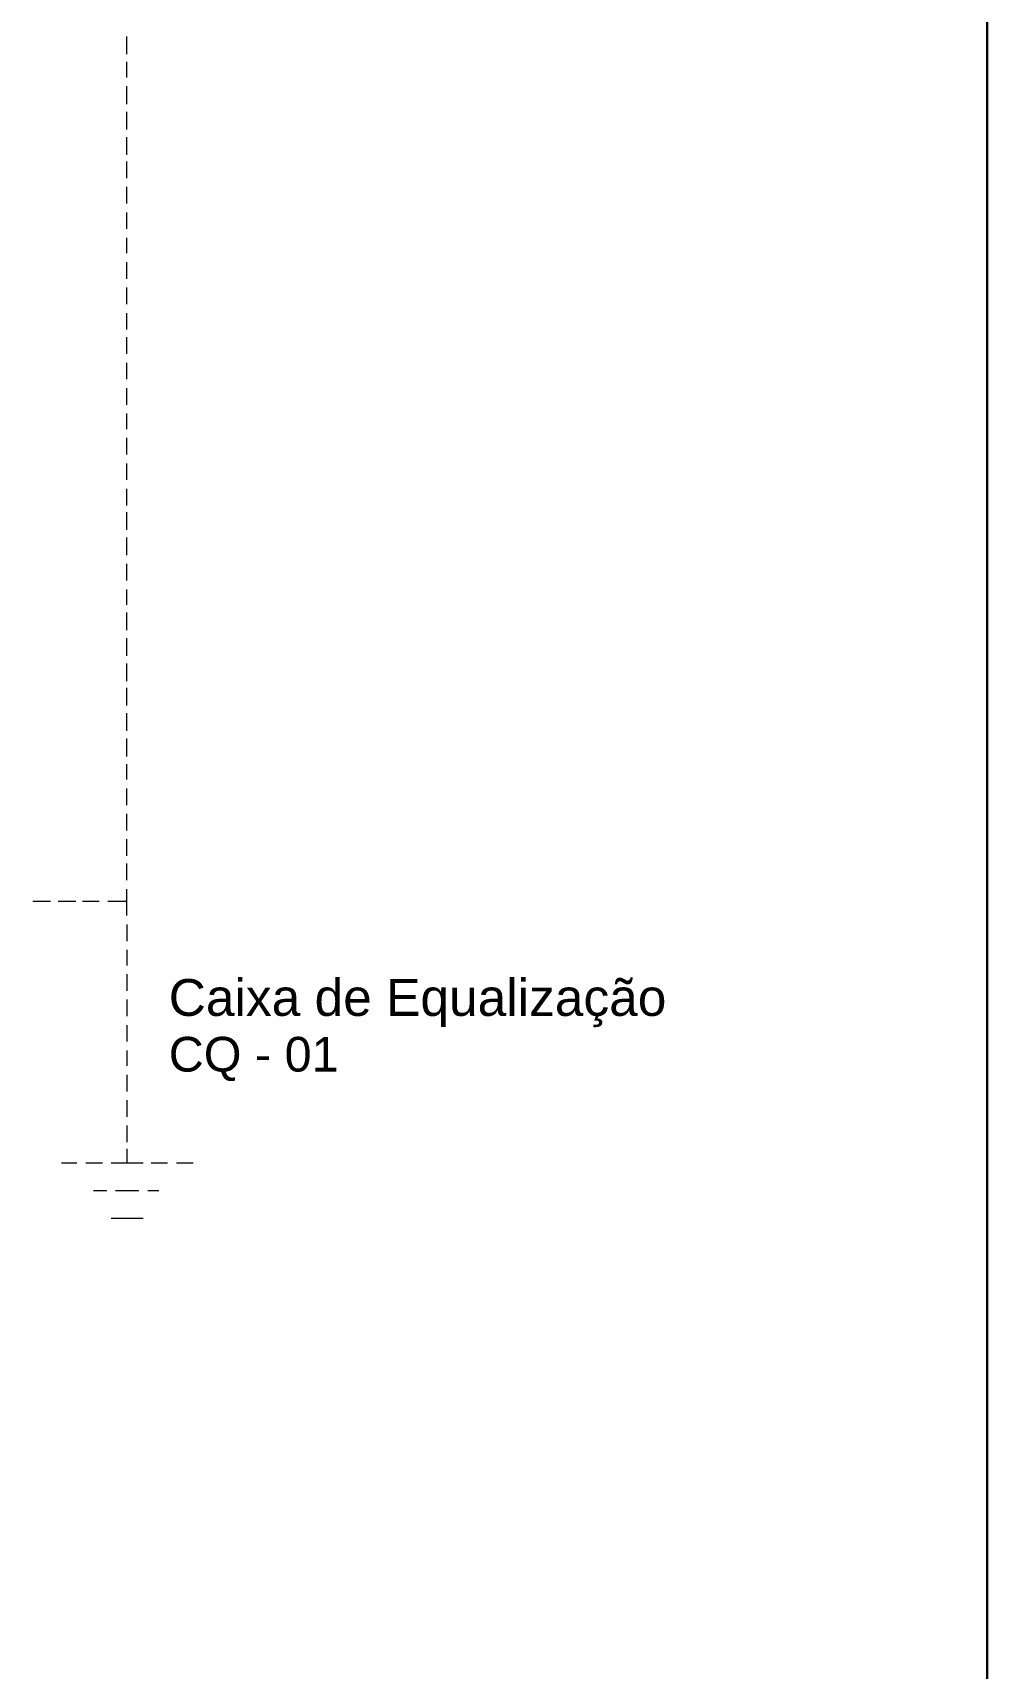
# Model space of a CAD drawing. Header units: millimetres. Extents: x 50 to 186, y -32 to 33.
# Drawn here: x 98.942 to 101.797, y 23.646 to 28.539 of the extents above; entities that cross this region are included whole.
import ezdxf

# ---------------------------------------------------------------- set-up
doc = ezdxf.new("R2010")
doc.units = ezdxf.units.MM
doc.layers.get('0').update_dxf_attribs({"lineweight": 30})
doc.layers.add('11 - Quadro de cargas', color=7, linetype='Continuous', lineweight=30)
doc.styles.add('Arial0', font='arial.ttf', dxfattribs={"height": 3.14658})

msp = doc.modelspace()

# ---------------------------------------------------------------- linework, layer by layer
at = {"color": 6, "linetype": 'Continuous', "lineweight": 9, "true_color": 0x000006}
for points in [[(99.2227, 28.4747), (99.2227, 28.5276), (99.2227, 28.5276)], [(99.2227, 28.4052), (99.2227, 28.4516), (99.2227, 28.4516)], [(99.2227, 28.3259), (99.2227, 28.3788), (99.2227, 28.3788)], [(99.2227, 28.2498), (99.2227, 28.3027), (99.2227, 28.3027)], [(99.2227, 28.1737), (99.2227, 28.2266), (99.2227, 28.2266)], [(99.2227, 28.1042), (99.2227, 28.1538), (99.2227, 28.1538)], [(99.2227, 28.0281), (99.2227, 28.0778), (99.2227, 28.0778)], [(99.2227, 27.952), (99.2227, 28.0017), (99.2227, 28.0017)], [(99.2227, 27.8793), (99.2227, 27.9256), (99.2227, 27.9256)], [(99.2227, 27.8032), (99.2227, 27.8528), (99.2227, 27.8528)], [(99.2227, 27.7271), (99.2227, 27.7767), (99.2227, 27.7767)], [(99.2227, 27.651), (99.2227, 27.7006), (99.2227, 27.7006)], [(99.2227, 27.5782), (99.2227, 27.6279), (99.2227, 27.6279)], [(99.2227, 27.5022), (99.2227, 27.5518), (99.2227, 27.5518)], [(99.2227, 27.4261), (99.2227, 27.4757), (99.2227, 27.4757)], [(99.2227, 27.3533), (99.2227, 27.3996), (99.2227, 27.3996)], [(99.2227, 27.2772), (99.2227, 27.3268), (99.2227, 27.3268)], [(99.2227, 27.2011), (99.2227, 27.2508), (99.2227, 27.2508)], [(99.2227, 27.1251), (99.2227, 27.1747), (99.2227, 27.1747)], [(99.2227, 27.0523), (99.2227, 27.1052), (99.2227, 27.1052)], [(99.2227, 26.9762), (99.2227, 27.0291), (99.2227, 27.0291)], [(99.2227, 26.9001), (99.2227, 26.9497), (99.2227, 26.9497)], [(99.2227, 26.8273), (99.2227, 26.8736), (99.2227, 26.8736)], [(99.2227, 26.7513), (99.2227, 26.8042), (99.2227, 26.8042)], [(99.2227, 26.6752), (99.2227, 26.7281), (99.2227, 26.7281)], [(99.2227, 26.5991), (99.2227, 26.652), (99.2227, 26.652)], [(99.2227, 26.5263), (99.2227, 26.5792), (99.2227, 26.5792)], [(99.2227, 26.4502), (99.2227, 26.5032), (99.2227, 26.5032)], [(99.2227, 26.3741), (99.2227, 26.4271), (99.2227, 26.4271)], [(99.2227, 26.3047), (99.2227, 26.351), (99.2227, 26.351)], [(99.2227, 26.2286), (99.2227, 26.2782), (99.2227, 26.2782)], [(99.2227, 26.1525), (99.2227, 26.2021), (99.2227, 26.2021)], [(99.2227, 26.0764), (99.2227, 26.126), (99.2227, 26.126)], [(99.2227, 26.0037), (99.2227, 26.0533), (99.2227, 26.0533)], [(98.9415, 25.9408), (98.9945, 25.9408), (98.9945, 25.9408)], [(99.0176, 25.9408), (99.0706, 25.9408), (99.0706, 25.9408)], [(99.0904, 25.9408), (99.14, 25.9408), (99.14, 25.9408)], [(99.1665, 25.9408), (99.2227, 25.9408), (99.2227, 25.9408)], [(99.2227, 25.8978), (99.2227, 25.9408), (99.2194, 25.9408)], [(99.2227, 25.9408), (99.2227, 25.9772), (99.2227, 25.9772)], [(99.2227, 25.8713), (99.2227, 25.8217), (99.2227, 25.8217)], [(99.2227, 25.7952), (99.2227, 25.7489), (99.2227, 25.7489)], [(99.2227, 25.7225), (99.2227, 25.6729), (99.2227, 25.6729)], [(99.2227, 25.6464), (99.2227, 25.5968), (99.2227, 25.5968)], [(99.2227, 25.5703), (99.2227, 25.5207), (99.2227, 25.5207)], [(99.2227, 25.4942), (99.2227, 25.4479), (99.2227, 25.4479)], [(99.2227, 25.4214), (99.2227, 25.3718), (99.2227, 25.3718)], [(99.2227, 25.3454), (99.2227, 25.2957), (99.2227, 25.2957)], [(99.2227, 25.2693), (99.2227, 25.2197), (99.2227, 25.2197)], [(99.0739, 25.1568), (99.0276, 25.1568), (99.0276, 25.1568)], [(99.15, 25.1568), (99.1003, 25.1568), (99.1003, 25.1568)], [(99.2723, 25.1568), (99.2227, 25.1568), (99.1764, 25.1568)], [(99.2227, 25.1998), (99.2227, 25.1568), (99.2227, 25.1568)], [(99.3451, 25.1568), (99.2955, 25.1568), (99.2955, 25.1568)], [(99.4212, 25.1568), (99.3716, 25.1568), (99.3716, 25.1568)], [(99.1632, 25.0741), (99.1235, 25.0741), (99.1235, 25.0741)], [(99.2591, 25.0741), (99.2227, 25.0741), (99.1896, 25.0741)], [(99.3187, 25.0741), (99.2856, 25.0741), (99.2856, 25.0741)], [(99.2723, 24.9914), (99.2227, 24.9914), (99.1764, 24.9914)]]:
    msp.add_lwpolyline(points, dxfattribs=at)
at = {"layer": '11 - Quadro de cargas'}
msp.add_line((101.7969, 33.4262), (101.7969, -1.5738), dxfattribs=at)

# ---------------------------------------------------------------- texts
at = {"color": 7, "true_color": 0x000007, "style": 'Arial0'}
for s, height, p in [('Caixa de Equalização', 0.11018, (99.3484, 25.5977)), ('CQ - 01', 0.10389, (99.3484, 25.431))]:
    msp.add_text(s, height=height, dxfattribs=at).set_placement(p)

doc.saveas('drawing.dxf')
